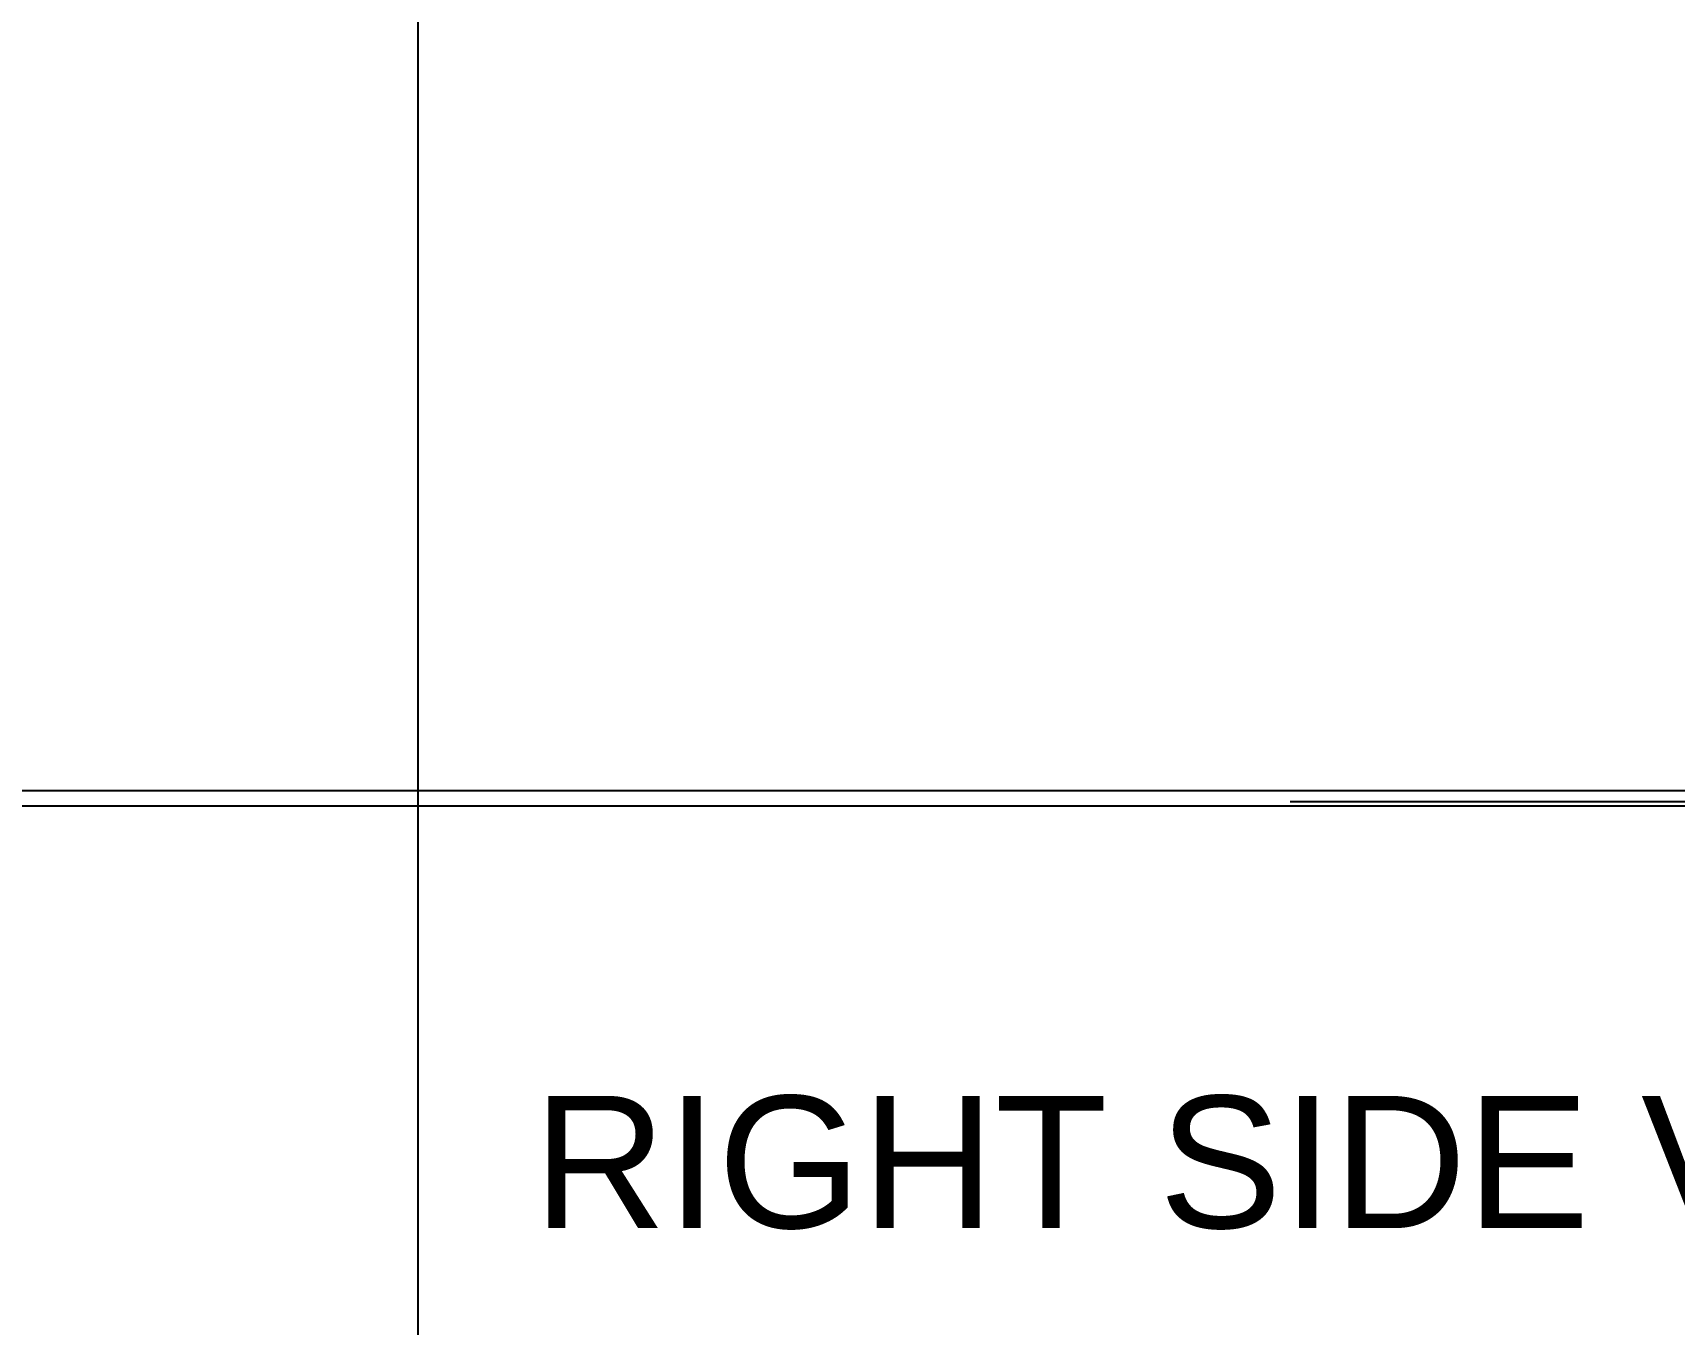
# Model space of a CAD drawing. Header units: inches. Extents: x 0 to 143, y 0 to 92.
# Drawn here: x 79.28 to 87.15, y 38.24 to 44.44 of the extents above; entities that cross this region are included whole.
import ezdxf

# ---------------------------------------------------------------- set-up
doc = ezdxf.new("R2010")
doc.units = ezdxf.units.IN
doc.header["$MEASUREMENT"] = 0
doc.layers.add('DIMENSIONS', color=7, linetype='Continuous')
doc.styles.get("Standard").update_dxf_attribs({"font": 'arial.ttf'})
doc.dimstyles.get("Standard").update_dxf_attribs({"dimtxt": 0.18, "dimasz": 0.18, "dimexe": 0.18, "dimexo": 0.0625, "dimgap": 0.09, "dimtad": 0, "dimtih": 1, "dimtoh": 1, "dimdec": 4, "dimzin": 0, "dimdsep": 46, "dimtxsty": 'Standard', "dimcen": 0.09, "dimadec": 0, "dimazin": 0, "dimtfac": 1, "dimtdec": 4, "dimtofl": 0, "dimtmove": 0, "dimatfit": 3, "dimfxl": 1, "dimtolj": 1, "dimtzin": 0, "dimarcsym": 0})

# ---------------------------------------------------------------- blocks, each defined once
blk = doc.blocks.new('*D18')
at = {"color": 0, "lineweight": -2, "transparency": 16777216}
for p, q in [((81.125, 49.4375), (81.125, 37.195)), ((77.2072, 41.3125), (77.2072, 37.195)), ((77.9072, 37.375), (78.138, 37.375)), ((80.425, 37.375), (80.1942, 37.375))]:
    blk.add_line(p, q, dxfattribs=at)
at = {"color": 0, "transparency": 16777216}
for points in [[(77.9072, 37.4917), (77.9072, 37.2583), (77.2072, 37.375)], [(80.425, 37.4917), (80.425, 37.2583), (81.125, 37.375)]]:
    blk.add_solid(points, dxfattribs=at)
at = {"layer": 'Defpoints', "color": 0, "transparency": 16777216}
for p in [(81.125, 49.5), (77.2072, 41.375), (81.125, 37.375)]:
    blk.add_point(p, dxfattribs=at)
at = {"color": 0, "transparency": 16777216, "insert": (79.1661, 37.375), "char_height": 0.55, "attachment_point": 5}
blk.add_mtext('\\A1;4.000', dxfattribs=at)
blk = doc.blocks.new('*D19')
at = {"color": 0, "lineweight": -2, "transparency": 16777216}
for p, q in [((79.5625, 44.75), (89.93, 44.75)), ((89.75, 44.05), (89.75, 43.1208)), ((89.75, 41.45), (89.75, 42.3792)), ((85.3125, 40.75), (89.93, 40.75))]:
    blk.add_line(p, q, dxfattribs=at)
at = {"color": 0, "transparency": 16777216}
for points in [[(89.6333, 44.05), (89.8667, 44.05), (89.75, 44.75)], [(89.6333, 41.45), (89.8667, 41.45), (89.75, 40.75)]]:
    blk.add_solid(points, dxfattribs=at)
at = {"layer": 'Defpoints', "color": 0, "transparency": 16777216}
for p in [(79.5, 44.75), (89.75, 44.75), (85.25, 40.75)]:
    blk.add_point(p, dxfattribs=at)
at = {"color": 0, "transparency": 16777216, "insert": (89.75, 42.75), "char_height": 0.55, "attachment_point": 5}
blk.add_mtext('\\A1;4.0000', dxfattribs=at)

msp = doc.modelspace()

# ---------------------------------------------------------------- linework, layer by layer
at = {"color": 3, "linetype": 'Continuous'}
for p, q in [((77.20903, 40.80304), (93.20903, 40.80304)), ((93.14603, 40.72804), (77.27203, 40.72804))]:
    msp.add_line(p, q, dxfattribs=at)

# ---------------------------------------------------------------- texts
at = {"layer": 'DIMENSIONS', "color": 2, "linetype": 'Continuous', "insert": (85.46941, 39.33772), "char_height": 0.6343284, "width": 7.5647783, "attachment_point": 2, "line_spacing_factor": 0.9}
msp.add_mtext('RIGHT SIDE VIEW', dxfattribs=at)

# ---------------------------------------------------------------- dimensions: what is measured, and where the dimension line sits
at = {"color": 2}
dim = msp.add_linear_dim(base=(81.125, 37.375), p1=(77.20724, 41.375), p2=(81.125, 49.5), text='4.000', dimstyle='Standard', override={"dimtxt": 0.55, "dimasz": 0.7}, dxfattribs=at)
dim.commit()
dim.dimension.update_dxf_attribs({"geometry": '*D18', "text_midpoint": (79.16612, 37.375)})
dim = msp.add_linear_dim(base=(89.75, 44.75), p1=(85.25, 40.75), p2=(79.5, 44.75), angle=90, dimstyle='Standard', override={"dimtxt": 0.55, "dimasz": 0.7}, dxfattribs=at)
dim.commit()
dim.dimension.update_dxf_attribs({"geometry": '*D19', "text_midpoint": (89.75, 42.75)})

doc.saveas('drawing.dxf')
